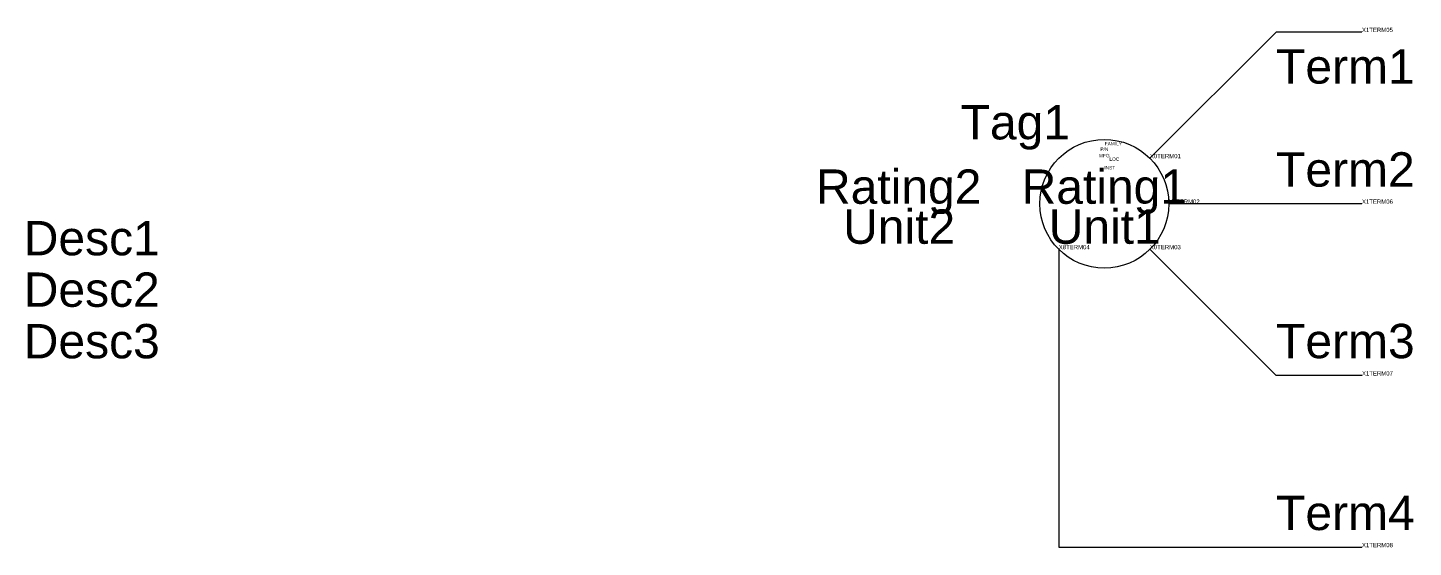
# Model space of a CAD drawing. Header units: inches. Extents: x -3.88 to 0.15, y -1.5 to 0.01.
import ezdxf
from ezdxf.enums import TextEntityAlignment as Align

# ---------------------------------------------------------------- set-up
doc = ezdxf.new("R2010")
doc.units = ezdxf.units.IN
doc.header["$MEASUREMENT"] = 0
doc.layers.add('WIRES', color=7, linetype='Continuous')
doc.styles.add('INERCONNECT TABLES', font='arial.ttf', dxfattribs={"height": 0.1})
doc.styles.add('WD', font='arial.ttf', dxfattribs={"height": 1})

msp = doc.modelspace()

# ---------------------------------------------------------------- linework, layer by layer
msp.add_circle((-0.75, -0.5), 0.1875)
at = {"layer": 'WIRES'}
for p, q in [((-0.6174, -0.3674), (-0.25, 0)), ((0, 0), (-0.25, 0)), ((0, -0.5), (-0.5625, -0.5)), ((-0.8828, -0.6324), (-0.8828, -1.5)), ((-0.25, -1), (-0.6176, -0.6324)), ((0, -1), (-0.25, -1)), ((-0.8828, -1.5), (0, -1.5))]:
    msp.add_line(p, q, dxfattribs=at)

# ---------------------------------------------------------------- texts
at = {"style": 'WD', "flags": 9}
for tag, p in [('X1TERM05', (0, 0)), ('X0TERM01', (-0.6174, -0.3674)), ('X1TERM02', (-0.5625, -0.5)), ('X1TERM06', (0, -0.5)), ('X8TERM04', (-0.8828, -0.6324)), ('X0TERM03', (-0.6176, -0.6324)), ('X1TERM07', (0, -1)), ('X1TERM08', (0, -1.5))]:
    msp.add_attdef(tag, p, '', height=0.0125, dxfattribs=at)
at = {"style": 'INERCONNECT TABLES', "flags": 8}
for tag, p in [('Term1', (-0.25, -0.05)), ('Term2', (-0.25, -0.35)), ('Term4', (-0.25, -1.35))]:
    msp.add_attdef(tag, text='', height=0.1, dxfattribs=at).set_placement(p, align=Align.TOP_LEFT)
for tag, text, p in [('Tag1', 'MTR', (-0.85, -0.2625)), ('Desc1', '', (-3.5, -0.6)), ('Desc2', '', (-3.5, -0.75)), ('Desc3', '', (-3.5, -0.9))]:
    msp.add_attdef(tag, text=text, height=0.1, dxfattribs=at).set_placement(p, align=Align.MIDDLE_RIGHT)
for tag, text, height, style, flags, p in [('FAMILY', 'MTR', 0.01, 'WD', 9, (-0.7238, -0.3302)), ('Rating2', '', 0.1, 'INERCONNECT TABLES', 8, (-1.3486, -0.5)), ('Rating1', '', 0.1, 'INERCONNECT TABLES', 8, (-0.75, -0.5))]:
    msp.add_attdef(tag, text=text, height=height, dxfattribs=dict(style=style, flags=flags)).set_placement(p, align=Align.CENTER)
at = {"linetype": 'Continuous', "style": 'WD', "flags": 9}
for tag, p in [('MFG', (-0.75, -0.3596)), ('P/N', (-0.75, -0.3407))]:
    msp.add_attdef(tag, text='', height=0.01, dxfattribs=at).set_placement(p, align=Align.MIDDLE)
msp.add_attdef('INST', (-0.75, -0.4), '', height=0.01, dxfattribs=at)
msp.add_attdef('LOC', text='', height=0.01, dxfattribs=at).set_placement((-0.721, -0.375), align=Align.CENTER)
at = {"style": 'INERCONNECT TABLES', "flags": 8}
for tag, text, p in [('Unit2', '', (-1.3473, -0.5165)), ('Unit1', 'HP', (-0.7488, -0.5165))]:
    msp.add_attdef(tag, text=text, height=0.1, dxfattribs=at).set_placement(p, align=Align.TOP_CENTER)
msp.add_attdef('Term3', text='', height=0.1, dxfattribs=at).set_placement((-0.25, -0.9796), align=Align.BOTTOM_LEFT)

doc.saveas('drawing.dxf')
